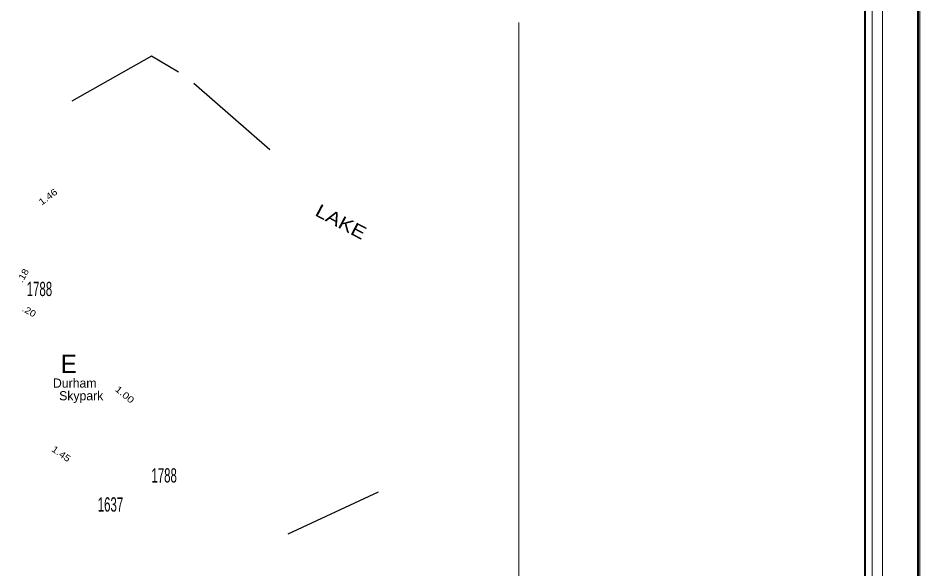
# Model space of a CAD drawing. Extents: x 557468 to 671249, y 227482 to 476869.
# Drawn here: x 639906 to 655673, y 391296 to 400929 of the extents above; entities that cross this region are included whole.
import ezdxf
from ezdxf.enums import TextEntityAlignment as Align

# ---------------------------------------------------------------- set-up
doc = ezdxf.new("R2010")
doc.units = 0
doc.header["$LTSCALE"] = 48
for name, color, linetype, lineweight in [('1', 7, 'Continuous', 25), ('20', 7, 'Continuous', 40), ('23', 7, 'Continuous', 25), ('31', 7, 'Continuous', 25), ('40', 7, 'Continuous', 40), ('63', 7, 'Continuous', 13)]:
    doc.layers.add(name, color=color, linetype=linetype, lineweight=lineweight)
doc.layers.add('54', color=7, linetype='Continuous')
doc.layers.add('57', color=7, linetype='Continuous')

msp = doc.modelspace()

# ---------------------------------------------------------------- linework, layer by layer
at = {"layer": '1', "lineweight": 13}
msp.add_lwpolyline([(655673.24, 356829.97), (559042.6, 356829.97), (559042.6, 413227.02), (655673.24, 413227.02)], close=True, dxfattribs=at)
at = {"layer": '20'}
for points in [[(559074.74, 413194.88), (655635.38, 413194.88), (655635.38, 356867.84), (559074.74, 356867.84)], [(562262.59, 412085.91), (654709.88, 412085.91), (654709.88, 357959.55), (562262.59, 357959.55)]]:
    msp.add_lwpolyline(points, close=True, dxfattribs=at)
at = {"layer": '20', "lineweight": 13}
msp.add_lwpolyline([(561953.4, 412411.38), (561953.4, 357650.27), (562131.96, 357828.94), (562131.96, 412216.55), (654840.48, 412216.55), (654840.48, 357828.94), (562131.96, 357828.94), (561953.4, 357650.27), (655019.06, 357650.27), (655019.06, 412411.38)], close=True, dxfattribs=at)
at = {"layer": '31'}
for p, q in [((642976.93, 399790.32), (644309.45, 398631.6)), ((644630.29, 391911.01), (646210.29, 392645.43))]:
    msp.add_line(p, q, dxfattribs=at)
msp.add_lwpolyline([(642713.1, 399983.92), (642238.2, 400265.51), (640848.67, 399473.53)], dxfattribs=at)
at = {"layer": '63'}
msp.add_lwpolyline([(633814.66, 359413.12), (633814.66, 370529.82), (648658.67, 370529.82), (648658.83, 400854.03)], dxfattribs=at)

# ---------------------------------------------------------------- texts
at = {"layer": '23', "width": 0.6}
for s, p in [('1788', (640279.12, 396067.75)), ('1788', (642459.64, 392806.94)), ('1637', (641521.66, 392299.02))]:
    msp.add_text(s, height=250, dxfattribs=at).set_placement(p, align=Align.CENTER)
at = {"layer": '40'}
for s, rotation, width, p in [('1.46', 36.931, 1.2, (640463.63, 397756.39)), ('.18', 60.72, 1.15, (640042.15, 396398.93)), ('.20', 330.329, 1.15, (640071.72, 395752.8)), ('1.00', 320.253, 1.25, (641733.51, 394301.48)), ('1.45', 325.366, 1.2, (640627.97, 393262.29))]:
    msp.add_text(s, height=115, rotation=rotation, dxfattribs=dict(at, width=width)).set_placement(p, align=Align.CENTER)
at = {"layer": '54'}
for s, height, p in [('E', 320, (640791.58, 394723.2)), ('Durham', 160, (640896.96, 394466.74)), ('Skypark', 160, (641010.54, 394245.66))]:
    msp.add_text(s, height=height, dxfattribs=at).set_placement(p, align=Align.CENTER)
at = {"layer": '57', "width": 1.2}
msp.add_text('LAKE', height=230, rotation=332.285, dxfattribs=at).set_placement((645498.27, 397265.76), align=Align.CENTER)

doc.saveas('drawing.dxf')
